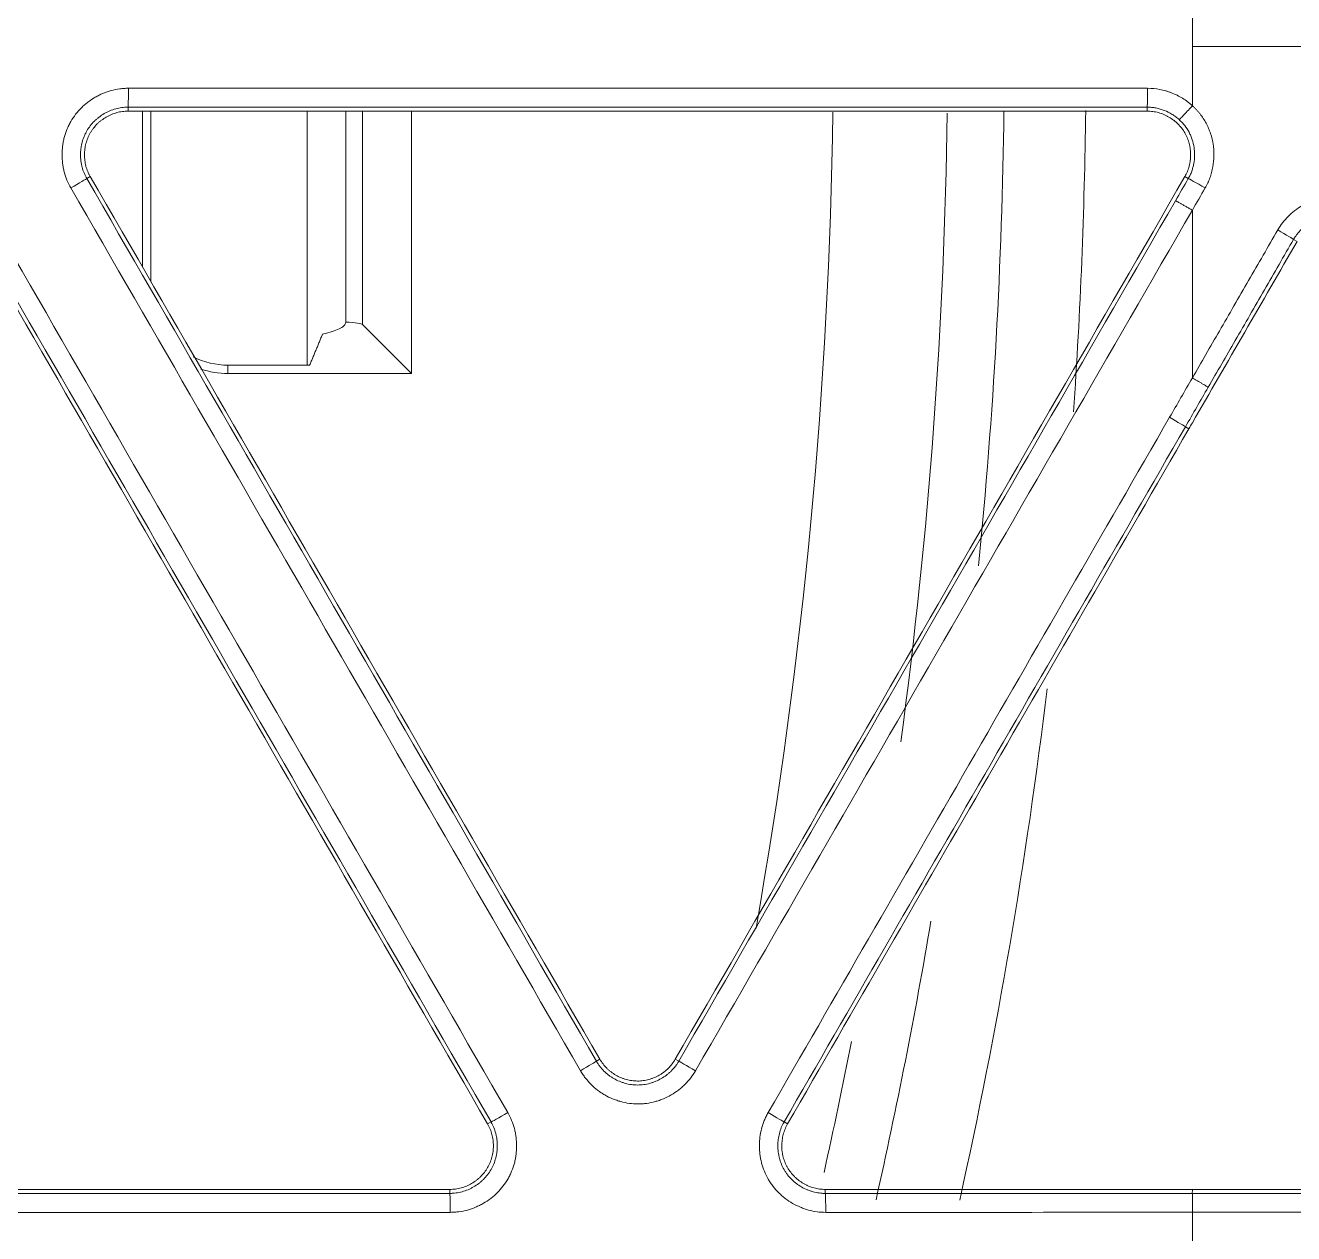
# Model space of a CAD drawing. Header units: inches. Extents: x 405346 to 489838, y -25612 to 14934.
# Drawn here: x 467351.39 to 467383.22, y 4291.63 to 4321.95 of the extents above; entities that cross this region are included whole.
import ezdxf

# ---------------------------------------------------------------- set-up
doc = ezdxf.new("R2010")
doc.units = ezdxf.units.IN
doc.header["$LTSCALE"] = 200
doc.header["$MEASUREMENT"] = 0
doc.layers.add('SS-EQ', color=2, linetype='Continuous', lineweight=20)

# ---------------------------------------------------------------- blocks, each defined once
blk = doc.blocks.new('4way무풍')
at = {"layer": 'SS-EQ'}
for p, q in [((109.701, -1.526), (109.701, -1.626)), ((135.276, -1.626), (135.276, -1.526)), ((110.066, -1.626), (110.066, -5.54)), ((110.273, -1.626), (110.273, -5.899)), ((114.198, -1.626), (114.198, -8)), ((115.164, -6.919), (115.164, -1.626)), ((115.587, -1.626), (115.587, -6.981)), ((116.813, -8.207), (116.813, -1.626)), ((108.754, -3.267), (108.667, -3.317)), ((136.31, -3.317), (136.224, -3.267)), ((139.039, -4.893), (138.952, -4.843)), ((115.158, -6.95), (115.164, -6.919)), ((116.813, -8.207), (115.587, -6.981)), ((112.207, -8), (114.259, -8)), ((112.207, -8), (112.207, -8.207)), ((112.207, -8.207), (116.813, -8.207)), ((136.238, -9.545), (136.325, -9.595)), ((121.454, -25.466), (121.541, -25.416)), ((123.436, -25.416), (123.523, -25.465)), ((118.725, -27.041), (118.812, -26.991)), ((126.165, -26.991), (126.252, -27.041)), ((117.778, -28.783), (117.778, -28.683)), ((127.2, -28.683), (127.2, -28.783)), ((136.41, -28.783), (136.411, -28.683))]:
    blk.add_line(p, q, dxfattribs=at)
for centre, radius, start, end in [((0, 0), 127.397, 349.99795, 359.25591), ((0, 0), 130.269, 352.30004, 359.26312), ((0, 0), 131.692, 354.31796, 359.29576), ((0, 0), 133.744, 356.06674, 359.3103), ((112.207, -6.066), 1.934, 243.2924, 270), ((112.207, -6.066), 2.142, 251.5374, 270), ((0, 0), 133.744, 347.49919, 353.07589), ((0, 0), 131.692, 347.30473, 350.40634), ((0, 0), 130.269, 347.47333, 348.94835)]:
    blk.add_arc(centre, radius, start, end, dxfattribs=at)
for centre, major_axis, ratio, start_param, end_param in [((109.701, -1.052), (0, -0.474), 0.020356, 0.034894, 1.57067), ((135.276, -1.052), (0, 0.474), 0.026169, 3.176511, 4.712283), ((108.257, -3.554), (-0.41, -0.237), 0.010378, 1.587947, 3.106684), ((136.72, -3.554), (-0.41, 0.237), 0.012955, 4.6893, 6.248276), ((138.542, -4.606), (0.41, -0.237), 0.012988, 0.035032, 1.547472), ((114.643, -6.988), (0.948, 0), 0.087489, 0.087266, 0.988573), ((135.827, -9.308), (0.41, -0.237), 0.012365, 0.034909, 1.547608), ((121.044, -25.702), (-0.41, -0.237), 0.013719, 1.588989, 3.106683), ((123.933, -25.702), (0.41, -0.237), 0.00928, 1.549294, 3.106685), ((119.222, -26.754), (0.41, 0.237), 0.013637, 3.176502, 4.730131), ((125.755, -26.754), (-0.41, 0.237), 0.009416, 3.176501, 4.690524), ((117.777, -29.256), (0, -0.474), 0.021805, 1.567543, 3.106722), ((127.199, -29.256), (0, -0.474), 0.023898, 1.567801, 3.106634)]:
    blk.add_ellipse(centre, major_axis=major_axis, ratio=ratio, start_param=start_param, end_param=end_param, dxfattribs=at)
for points, knots in [([(0.032, 346.294), (6.969, 346.294), (13.906, 346.294), (27.78, 346.294), (34.717, 346.294), (55.528, 346.294), (69.403, 346.294), (97.151, 346.294), (111.025, 346.294), (138.774, 346.294), (152.648, 346.294), (180.396, 346.294), (194.27, 346.294), (215.082, 346.294), (222.019, 346.294), (235.893, 346.294), (242.83, 346.293), (253.236, 346.293), (256.704, 346.293), (263.641, 346.293), (267.11, 346.293), (272.313, 346.294), (274.047, 346.294), (276.648, 346.294), (277.516, 346.294), (279.25, 346.293), (280.117, 346.293), (281.418, 346.292), (281.851, 346.292), (282.718, 346.292), (283.152, 346.292), (283.802, 346.293), (284.019, 346.293), (284.453, 346.293), (284.669, 346.294), (285.103, 346.293), (285.32, 346.293), (285.753, 346.29), (285.97, 346.288), (286.62, 346.277), (287.054, 346.265), (287.92, 346.231), (288.353, 346.21), (289.653, 346.132), (290.519, 346.062), (291.818, 345.929), (292.25, 345.88), (292.899, 345.799), (293.116, 345.771), (293.548, 345.712), (294.627, 345.561), (295.697, 345.381), (298.249, 344.897), (299.929, 344.504), (302.417, 343.81), (304.065, 343.312), (305.692, 342.745), (308.116, 341.843), (309.711, 341.171), (311.481, 340.335), (311.677, 340.241), (312.069, 340.051), (312.265, 339.955), (312.851, 339.663), (313.238, 339.464), (314.393, 338.857), (315.91, 338.017), (317.385, 337.118), (318.837, 336.19), (319.553, 335.711), (320.962, 334.724), (322.351, 333.707), (324.369, 332.094), (326.323, 330.393), (327.582, 329.199), (328.355, 328.434), (328.586, 328.204), (328.815, 327.97), (328.968, 327.815), (329.044, 327.736), (329.423, 327.345), (329.723, 327.029), (330.61, 326.072), (331.762, 324.776), (333.399, 322.77), (334.43, 321.391), (335.932, 319.291), (336.873, 317.85), (338.196, 315.627), (339.047, 314.124), (339.838, 312.579), (340.313, 311.601), (340.454, 311.306), (340.593, 311.01), (340.685, 310.812), (340.731, 310.713), (340.958, 310.218), (341.136, 309.82), (341.654, 308.624), (342.309, 307.019), (343.186, 304.582), (343.7, 302.939), (344.419, 300.459), (344.828, 298.787), (345.336, 296.251), (345.487, 295.4), (345.755, 293.69), (345.871, 292.83), (345.994, 291.749), (346.017, 291.532), (346.062, 291.099), (346.083, 290.881), (346.143, 290.23), (346.178, 289.796), (346.239, 288.927), (346.265, 288.492), (346.307, 287.624), (346.324, 287.189), (346.342, 286.538), (346.347, 286.32), (346.354, 285.886), (346.356, 285.669), (346.359, 285.234), (346.359, 285.017), (346.359, 284.582), (346.359, 284.365), (346.359, 283.714), (346.358, 283.279), (346.358, 282.41), (346.358, 281.976), (346.358, 280.672), (346.358, 279.803), (346.359, 278.065), (346.359, 277.196), (346.359, 274.59), (346.359, 272.852), (346.358, 264.162), (346.359, 257.21), (346.359, 236.355), (346.359, 222.452), (346.359, 194.646), (346.359, 180.742), (346.359, 152.936), (346.359, 139.033), (346.359, 111.226), (346.359, 69.516), (346.359, 27.806), (346.359, 0)], [0, 0, 0, 0, 0.03125, 0.03125, 0.0625, 0.0625, 0.125, 0.125, 0.1875, 0.1875, 0.25, 0.25, 0.3125, 0.3125, 0.34375, 0.34375, 0.375, 0.375, 0.390625, 0.390625, 0.40625, 0.40625, 0.414062, 0.414062, 0.417969, 0.417969, 0.421875, 0.421875, 0.423828, 0.423828, 0.425781, 0.425781, 0.426758, 0.426758, 0.427734, 0.427734, 0.428711, 0.428711, 0.429687, 0.429687, 0.431641, 0.431641, 0.433594, 0.433594, 0.4375, 0.4375, 0.439453, 0.439453, 0.44043, 0.44043, 0.441406, 0.445312, 0.445312, 0.453125, 0.453125, 0.457031, 0.460937, 0.460937, 0.46875, 0.46875, 0.469727, 0.469727, 0.470703, 0.470703, 0.472656, 0.472656, 0.476562, 0.480469, 0.480469, 0.484375, 0.484375, 0.488281, 0.492187, 0.496094, 0.5, 0.5, 0.500977, 0.501465, 0.501465, 0.501953, 0.501953, 0.503906, 0.503906, 0.507812, 0.511719, 0.515625, 0.515625, 0.523437, 0.523437, 0.527344, 0.53125, 0.53125, 0.532227, 0.532715, 0.532715, 0.533203, 0.533203, 0.535156, 0.535156, 0.539062, 0.542969, 0.546875, 0.546875, 0.554687, 0.554687, 0.558594, 0.558594, 0.5625, 0.5625, 0.563477, 0.563477, 0.564453, 0.564453, 0.566406, 0.566406, 0.568359, 0.568359, 0.570312, 0.570312, 0.571289, 0.571289, 0.572266, 0.572266, 0.573242, 0.573242, 0.574219, 0.574219, 0.576172, 0.576172, 0.578125, 0.578125, 0.582031, 0.582031, 0.585937, 0.585937, 0.59375, 0.59375, 0.625, 0.625, 0.6875, 0.6875, 0.75, 0.75, 0.8125, 0.8125, 0.875, 1, 1, 1, 1]), ([(345.164, 0), (345.164, 27.72), (345.163, 69.299), (345.162, 110.879), (345.161, 138.598), (345.16, 152.458), (345.159, 180.178), (345.157, 194.038), (345.154, 221.758), (345.152, 235.618), (345.147, 256.407), (345.146, 263.337), (345.145, 272), (345.145, 273.732), (345.144, 276.331), (345.144, 277.197), (345.143, 278.93), (345.142, 279.796), (345.142, 281.095), (345.141, 281.528), (345.141, 282.395), (345.142, 282.828), (345.141, 283.694), (345.141, 284.127), (345.14, 284.777), (345.139, 284.993), (345.136, 285.426), (345.134, 285.643), (345.124, 286.293), (345.113, 286.726), (345.081, 287.592), (345.06, 288.025), (345.009, 288.891), (344.979, 289.324), (344.926, 289.973), (344.898, 290.298), (344.868, 290.622), (344.847, 290.839), (344.836, 290.947), (344.736, 291.92), (344.629, 292.78), (344.379, 294.49), (344.236, 295.34), (343.754, 297.876), (343.361, 299.547), (342.666, 302.024), (342.167, 303.666), (341.312, 306.1), (340.67, 307.703), (340.162, 308.898), (339.901, 309.494), (339.629, 310.086), (339.446, 310.481), (339.353, 310.677), (338.885, 311.657), (338.495, 312.43), (337.684, 313.954), (337.263, 314.706), (336.391, 316.188), (335.94, 316.919), (335.007, 318.359), (334.525, 319.069), (333.532, 320.468), (332.508, 321.846), (330.881, 323.85), (329.736, 325.143), (328.853, 326.097), (328.555, 326.413), (328.177, 326.804), (328.101, 326.882), (327.949, 327.037), (327.721, 327.27), (327.491, 327.5), (326.721, 328.264), (325.466, 329.454), (323.518, 331.149), (321.504, 332.755), (320.119, 333.766), (318.711, 334.748), (317.997, 335.224), (316.546, 336.146), (315.81, 336.592), (314.315, 337.454), (313.557, 337.87), (312.595, 338.371), (312.305, 338.52), (312.014, 338.666), (311.82, 338.764), (311.722, 338.812), (311.235, 339.053), (310.844, 339.24), (309.666, 339.79), (308.875, 340.138), (307.283, 340.799), (305.68, 341.425), (303.244, 342.257), (301.598, 342.742), (299.114, 343.417), (297.436, 343.796), (294.888, 344.258), (294.033, 344.394), (292.957, 344.542), (292.742, 344.57), (292.31, 344.625), (291.663, 344.703), (291.015, 344.771), (289.72, 344.892), (288.856, 344.953), (287.56, 345.018), (287.128, 345.036), (286.48, 345.054), (286.264, 345.059), (285.832, 345.066), (285.615, 345.069), (285.183, 345.072), (284.967, 345.073), (284.535, 345.074), (284.318, 345.075), (283.67, 345.075), (283.237, 345.076), (282.589, 345.076), (282.373, 345.076), (281.94, 345.076), (281.724, 345.076), (281.076, 345.076), (280.643, 345.076), (279.346, 345.077), (278.481, 345.077), (276.752, 345.078), (275.887, 345.078), (273.293, 345.079), (271.563, 345.079), (262.916, 345.08), (255.998, 345.082), (242.162, 345.085), (235.244, 345.086), (221.408, 345.088), (214.49, 345.089), (193.736, 345.092), (179.9, 345.093), (152.228, 345.095), (138.392, 345.096), (110.72, 345.097), (96.884, 345.097), (69.212, 345.098), (55.376, 345.098), (34.622, 345.098), (27.704, 345.099), (13.868, 345.099), (6.95, 345.099), (0.032, 345.099)], [0, 0, 0, 0, 0.125, 0.1875, 0.1875, 0.25, 0.25, 0.3125, 0.3125, 0.375, 0.375, 0.40625, 0.40625, 0.414063, 0.414063, 0.417969, 0.417969, 0.421875, 0.421875, 0.423828, 0.423828, 0.425781, 0.425781, 0.427734, 0.427734, 0.428711, 0.428711, 0.429688, 0.429688, 0.431641, 0.431641, 0.433594, 0.433594, 0.435547, 0.435547, 0.436523, 0.437012, 0.437012, 0.4375, 0.4375, 0.441406, 0.441406, 0.445313, 0.445313, 0.453125, 0.453125, 0.457031, 0.460938, 0.464844, 0.464844, 0.466797, 0.467773, 0.467773, 0.46875, 0.46875, 0.472656, 0.472656, 0.476563, 0.476563, 0.480469, 0.480469, 0.484375, 0.484375, 0.488281, 0.492188, 0.496094, 0.496094, 0.498047, 0.498047, 0.498535, 0.498535, 0.499023, 0.5, 0.5, 0.503906, 0.507813, 0.511719, 0.515625, 0.515625, 0.519531, 0.519531, 0.523438, 0.523438, 0.527344, 0.527344, 0.52832, 0.528809, 0.528809, 0.529297, 0.529297, 0.53125, 0.53125, 0.535156, 0.535156, 0.539063, 0.542969, 0.546875, 0.546875, 0.554688, 0.554688, 0.558594, 0.558594, 0.55957, 0.55957, 0.560547, 0.5625, 0.5625, 0.566406, 0.566406, 0.568359, 0.568359, 0.569336, 0.569336, 0.570313, 0.570313, 0.571289, 0.571289, 0.572266, 0.572266, 0.574219, 0.574219, 0.575195, 0.575195, 0.576172, 0.576172, 0.578125, 0.578125, 0.582031, 0.582031, 0.585938, 0.585938, 0.59375, 0.59375, 0.625, 0.625, 0.65625, 0.65625, 0.6875, 0.6875, 0.75, 0.75, 0.8125, 0.8125, 0.875, 0.875, 0.9375, 0.9375, 0.96875, 0.96875, 1, 1, 1, 1]), ([(346.359, 0), (346.359, -27.812), (346.359, -55.624), (346.359, -97.341), (346.359, -111.247), (346.359, -139.059), (346.359, -152.965), (346.359, -180.777), (346.359, -194.683), (346.359, -222.494), (346.359, -236.4), (346.359, -257.259), (346.358, -264.212), (346.359, -272.903), (346.359, -274.641), (346.359, -277.249), (346.359, -278.118), (346.358, -279.856), (346.358, -280.725), (346.358, -282.029), (346.358, -282.463), (346.358, -283.333), (346.359, -283.767), (346.359, -284.419), (346.359, -284.636), (346.359, -285.071), (346.358, -285.288), (346.355, -285.723), (346.353, -285.94), (346.346, -286.374), (346.341, -286.592), (346.322, -287.243), (346.305, -287.678), (346.262, -288.546), (346.236, -288.98), (346.174, -289.849), (346.138, -290.283), (346.078, -290.934), (346.057, -291.151), (346.012, -291.585), (345.894, -292.666), (345.748, -293.741), (345.479, -295.45), (345.327, -296.299), (344.817, -298.834), (344.407, -300.505), (343.687, -302.982), (343.172, -304.624), (342.294, -307.059), (341.638, -308.663), (341.119, -309.858), (340.941, -310.256), (340.714, -310.751), (340.668, -310.85), (340.576, -311.047), (340.437, -311.343), (339.919, -312.422), (339.029, -314.158), (338.177, -315.66), (336.854, -317.881), (335.912, -319.32), (334.41, -321.418), (333.379, -322.796), (331.741, -324.801), (330.589, -326.095), (329.702, -327.051), (329.403, -327.366), (329.024, -327.758), (328.947, -327.836), (328.795, -327.992), (328.566, -328.224), (327.719, -329.07), (326.303, -330.412), (324.35, -332.111), (322.332, -333.722), (320.944, -334.738), (319.535, -335.724), (318.819, -336.202), (317.367, -337.13), (315.893, -338.028), (314.376, -338.866), (313.222, -339.473), (312.835, -339.671), (312.249, -339.963), (312.054, -340.059), (311.662, -340.249), (309.896, -341.094), (308.103, -341.848), (305.68, -342.75), (304.055, -343.316), (302.408, -343.813), (299.923, -344.506), (298.245, -344.898), (295.697, -345.382), (294.842, -345.525), (293.766, -345.682), (293.551, -345.712), (293.12, -345.771), (292.903, -345.799), (292.254, -345.88), (291.821, -345.929), (290.523, -346.062), (289.657, -346.132), (288.357, -346.21), (287.924, -346.232), (287.057, -346.265), (286.624, -346.277), (285.974, -346.288), (285.757, -346.291), (285.323, -346.293), (285.107, -346.294), (284.673, -346.294), (284.456, -346.294), (284.023, -346.294), (283.806, -346.293), (283.156, -346.293), (282.722, -346.293), (281.855, -346.293), (281.421, -346.293), (280.121, -346.293), (279.253, -346.294), (277.519, -346.294), (276.652, -346.294), (274.051, -346.294), (272.316, -346.294), (267.113, -346.294), (263.645, -346.293), (256.708, -346.293), (253.239, -346.294), (242.833, -346.294), (235.896, -346.294), (222.022, -346.294), (215.084, -346.294), (194.273, -346.294), (180.399, -346.294), (152.65, -346.294), (138.775, -346.294), (111.027, -346.294), (97.152, -346.294), (69.404, -346.294), (55.529, -346.294), (34.718, -346.294), (27.78, -346.294), (13.906, -346.294), (6.969, -346.294), (0.032, -346.294)], [0, 0, 0, 0, 0.125, 0.125, 0.1875, 0.1875, 0.25, 0.25, 0.3125, 0.3125, 0.375, 0.375, 0.40625, 0.40625, 0.414063, 0.414063, 0.417969, 0.417969, 0.421875, 0.421875, 0.423828, 0.423828, 0.425781, 0.425781, 0.426758, 0.426758, 0.427734, 0.427734, 0.428711, 0.428711, 0.429688, 0.429688, 0.431641, 0.431641, 0.433594, 0.433594, 0.435547, 0.435547, 0.436523, 0.436523, 0.4375, 0.441406, 0.441406, 0.445313, 0.445313, 0.453125, 0.453125, 0.457031, 0.460938, 0.464844, 0.464844, 0.466797, 0.466797, 0.467285, 0.467285, 0.467773, 0.46875, 0.472656, 0.476563, 0.476563, 0.484375, 0.484375, 0.488281, 0.492188, 0.496094, 0.496094, 0.498047, 0.498047, 0.498535, 0.498535, 0.499023, 0.5, 0.503906, 0.507813, 0.511719, 0.515625, 0.515625, 0.519531, 0.519531, 0.523438, 0.527344, 0.527344, 0.529297, 0.529297, 0.530273, 0.530273, 0.53125, 0.539063, 0.539063, 0.542969, 0.546875, 0.546875, 0.554688, 0.554688, 0.558594, 0.558594, 0.55957, 0.55957, 0.560547, 0.560547, 0.5625, 0.5625, 0.566406, 0.566406, 0.568359, 0.568359, 0.570313, 0.570313, 0.571289, 0.571289, 0.572266, 0.572266, 0.573242, 0.573242, 0.574219, 0.574219, 0.576172, 0.576172, 0.578125, 0.578125, 0.582031, 0.582031, 0.585938, 0.585938, 0.59375, 0.59375, 0.609375, 0.609375, 0.625, 0.625, 0.65625, 0.65625, 0.6875, 0.6875, 0.75, 0.75, 0.8125, 0.8125, 0.875, 0.875, 0.9375, 0.9375, 0.96875, 0.96875, 1, 1, 1, 1]), ([(0.032, -345.099), (6.961, -345.099), (13.891, -345.099), (27.75, -345.099), (34.679, -345.099), (55.467, -345.099), (69.326, -345.098), (97.044, -345.098), (110.903, -345.097), (138.621, -345.096), (152.48, -345.096), (180.197, -345.094), (194.056, -345.092), (214.845, -345.09), (221.774, -345.089), (235.633, -345.086), (242.562, -345.085), (256.421, -345.082), (263.351, -345.081), (272.013, -345.079), (273.745, -345.079), (276.343, -345.079), (277.21, -345.078), (278.942, -345.078), (279.808, -345.077), (281.107, -345.076), (281.541, -345.076), (282.407, -345.076), (282.84, -345.076), (283.706, -345.076), (284.139, -345.076), (284.789, -345.074), (285.005, -345.074), (285.438, -345.071), (285.655, -345.069), (286.304, -345.06), (286.737, -345.049), (287.602, -345.017), (288.034, -344.997), (289.33, -344.922), (290.194, -344.853), (291.488, -344.722), (291.92, -344.673), (292.566, -344.593), (292.782, -344.566), (293.212, -344.508), (294.286, -344.358), (295.351, -344.18), (297.891, -343.699), (299.563, -343.307), (302.039, -342.615), (303.679, -342.118), (305.297, -341.551), (307.709, -340.648), (309.296, -339.976), (311.056, -339.138), (311.349, -338.996), (311.641, -338.853), (311.836, -338.756), (311.933, -338.707), (312.418, -338.464), (312.803, -338.265), (313.951, -337.656), (314.704, -337.236), (316.19, -336.364), (316.921, -335.913), (318.363, -334.982), (319.073, -334.502), (320.472, -333.511), (321.849, -332.491), (323.849, -330.872), (325.784, -329.163), (327.03, -327.964), (327.795, -327.195), (327.947, -327.041), (328.25, -326.729), (328.401, -326.573), (328.849, -326.102), (329.145, -325.785), (330.019, -324.826), (331.153, -323.527), (332.763, -321.515), (333.776, -320.132), (334.759, -318.728), (335.235, -318.016), (336.157, -316.57), (336.603, -315.837), (337.465, -314.35), (338.296, -312.842), (339.065, -311.291), (339.481, -310.406), (339.527, -310.308), (339.618, -310.111), (339.754, -309.815), (340.065, -309.123), (340.322, -308.527), (340.821, -307.331), (341.451, -305.727), (342.288, -303.291), (342.776, -301.648), (343.454, -299.169), (343.836, -297.496), (344.302, -294.959), (344.439, -294.108), (344.619, -292.825), (344.702, -292.181), (344.786, -291.427), (344.82, -291.104), (344.842, -290.888), (344.853, -290.779), (344.946, -289.807), (345.01, -288.942), (345.078, -287.644), (345.096, -287.212), (345.116, -286.563), (345.122, -286.347), (345.13, -285.914), (345.133, -285.698), (345.138, -285.266), (345.139, -285.049), (345.14, -284.617), (345.14, -284.4), (345.141, -283.752), (345.141, -283.319), (345.141, -282.67), (345.141, -282.454), (345.141, -282.021), (345.141, -281.805), (345.142, -281.156), (345.142, -280.724), (345.143, -279.426), (345.143, -278.561), (345.144, -276.831), (345.144, -275.966), (345.145, -273.37), (345.145, -271.64), (345.146, -262.989), (345.148, -256.069), (345.152, -235.306), (345.154, -221.465), (345.157, -193.782), (345.159, -179.94), (345.161, -152.257), (345.161, -138.416), (345.162, -110.732), (345.163, -69.208), (345.164, -27.683), (345.164, 0)], [0, 0, 0, 0, 0.03125, 0.03125, 0.0625, 0.0625, 0.125, 0.125, 0.1875, 0.1875, 0.25, 0.25, 0.3125, 0.3125, 0.34375, 0.34375, 0.375, 0.375, 0.40625, 0.40625, 0.414063, 0.414063, 0.417969, 0.417969, 0.421875, 0.421875, 0.423828, 0.423828, 0.425781, 0.425781, 0.427734, 0.427734, 0.428711, 0.428711, 0.429688, 0.429688, 0.431641, 0.431641, 0.433594, 0.433594, 0.4375, 0.4375, 0.439453, 0.439453, 0.44043, 0.44043, 0.441406, 0.445313, 0.445313, 0.453125, 0.453125, 0.457031, 0.460938, 0.460938, 0.46875, 0.46875, 0.469727, 0.470215, 0.470215, 0.470703, 0.470703, 0.472656, 0.472656, 0.476563, 0.476563, 0.480469, 0.480469, 0.484375, 0.484375, 0.488281, 0.492188, 0.496094, 0.5, 0.5, 0.500977, 0.500977, 0.501953, 0.501953, 0.503906, 0.503906, 0.507813, 0.511719, 0.515625, 0.515625, 0.519531, 0.519531, 0.523438, 0.523438, 0.527344, 0.53125, 0.53125, 0.531738, 0.531738, 0.532227, 0.533203, 0.535156, 0.535156, 0.539063, 0.542969, 0.546875, 0.546875, 0.554688, 0.554688, 0.558594, 0.558594, 0.560547, 0.561523, 0.562012, 0.562012, 0.5625, 0.5625, 0.566406, 0.566406, 0.568359, 0.568359, 0.569336, 0.569336, 0.570313, 0.570313, 0.571289, 0.571289, 0.572266, 0.572266, 0.574219, 0.574219, 0.575195, 0.575195, 0.576172, 0.576172, 0.578125, 0.578125, 0.582031, 0.582031, 0.585938, 0.585938, 0.59375, 0.59375, 0.625, 0.625, 0.6875, 0.6875, 0.75, 0.75, 0.8125, 0.8125, 0.875, 1, 1, 1, 1]), ([(247.586, 0), (245.632, 0), (234.907, 0), (215.405, 0), (189.077, 0), (162.746, 0), (145.189, 0), (136.411, 0)], [0, 0, 0, 0, 0.052747, 0.289561, 0.526374, 0.763187, 1, 1, 1, 1]), ([(108.266, -3.554), (108.229, -3.491), (108.197, -3.425), (108.142, -3.291), (108.119, -3.223), (108.092, -3.117), (108.083, -3.082), (108.073, -3.028), (108.07, -3.01), (108.064, -2.974), (108.061, -2.956), (108.05, -2.865), (108.04, -2.721), (108.05, -2.576), (108.061, -2.485), (108.064, -2.467), (108.07, -2.431), (108.073, -2.413), (108.083, -2.359), (108.092, -2.324), (108.119, -2.219), (108.142, -2.15), (108.183, -2.049), (108.198, -2.016), (108.23, -1.951), (108.248, -1.918), (108.303, -1.823), (108.383, -1.703), (108.479, -1.594), (108.544, -1.53), (108.557, -1.517), (108.584, -1.493), (108.598, -1.48), (108.639, -1.444), (108.667, -1.421), (108.754, -1.355), (108.814, -1.315), (108.908, -1.261), (108.956, -1.235), (109.006, -1.211), (109.039, -1.196), (109.056, -1.189), (109.14, -1.153), (109.278, -1.106), (109.42, -1.077), (109.528, -1.062), (109.564, -1.059), (109.637, -1.054), (109.674, -1.052), (109.71, -1.052)], [0, 0, 0, 0, 0.0625, 0.0625, 0.125, 0.125, 0.15625, 0.15625, 0.171875, 0.171875, 0.1875, 0.1875, 0.25, 0.3125, 0.3125, 0.328125, 0.328125, 0.34375, 0.34375, 0.375, 0.375, 0.4375, 0.4375, 0.46875, 0.46875, 0.5, 0.5, 0.5625, 0.625, 0.625, 0.640625, 0.640625, 0.65625, 0.65625, 0.6875, 0.6875, 0.75, 0.75, 0.78125, 0.796875, 0.796875, 0.8125, 0.8125, 0.875, 0.9375, 0.9375, 0.96875, 0.96875, 1, 1, 1, 1]), ([(109.71, -1.052), (110.243, -1.053), (110.776, -1.052), (111.842, -1.052), (113.441, -1.052), (117.171, -1.052), (120.368, -1.052), (126.763, -1.052), (131.025, -1.052), (135.288, -1.052)], [0, 0, 0, 0, 0.0625, 0.0625, 0.125, 0.25, 0.5, 0.5, 1, 1, 1, 1]), ([(135.288, -1.052), (135.392, -1.052), (135.493, -1.062), (135.644, -1.091), (135.694, -1.103), (135.768, -1.124), (135.792, -1.132), (135.841, -1.148), (135.865, -1.157), (135.985, -1.204), (136.077, -1.25), (136.207, -1.33), (136.25, -1.359), (136.312, -1.406), (136.332, -1.422), (136.372, -1.455), (136.391, -1.472), (136.411, -1.489)], [0, 0, 0, 0, 0.25, 0.25, 0.375, 0.375, 0.4375, 0.4375, 0.5, 0.5, 0.75, 0.75, 0.875, 0.875, 0.9375, 0.9375, 1, 1, 1, 1]), ([(109.701, -1.526), (109.698, -1.526), (109.695, -1.526), (109.688, -1.526), (109.678, -1.526), (109.669, -1.526), (109.649, -1.527), (109.636, -1.528), (109.596, -1.53), (109.57, -1.533), (109.493, -1.544), (109.392, -1.565), (109.293, -1.599), (109.233, -1.624), (109.221, -1.629), (109.197, -1.64), (109.162, -1.657), (109.127, -1.675), (109.06, -1.714), (109.017, -1.743), (108.955, -1.79), (108.934, -1.807), (108.895, -1.841), (108.876, -1.859), (108.82, -1.914), (108.785, -1.953), (108.722, -2.035), (108.693, -2.078), (108.654, -2.146), (108.641, -2.169), (108.618, -2.216), (108.608, -2.24), (108.578, -2.312), (108.562, -2.361), (108.542, -2.436), (108.533, -2.474), (108.527, -2.513), (108.522, -2.539), (108.521, -2.552), (108.512, -2.617), (108.506, -2.72), (108.512, -2.824), (108.522, -2.902), (108.526, -2.927), (108.536, -2.979), (108.542, -3.004), (108.562, -3.08), (108.578, -3.129), (108.608, -3.201), (108.624, -3.237), (108.645, -3.277), (108.655, -3.297), (108.66, -3.306), (108.664, -3.312), (108.665, -3.315), (108.667, -3.317)], [0, 0, 0, 0, 0.003906, 0.003906, 0.007812, 0.015625, 0.015625, 0.03125, 0.03125, 0.0625, 0.0625, 0.125, 0.1875, 0.1875, 0.203125, 0.203125, 0.21875, 0.25, 0.25, 0.3125, 0.3125, 0.34375, 0.34375, 0.375, 0.375, 0.4375, 0.4375, 0.5, 0.5, 0.53125, 0.53125, 0.5625, 0.5625, 0.625, 0.625, 0.65625, 0.671875, 0.671875, 0.6875, 0.6875, 0.75, 0.8125, 0.8125, 0.84375, 0.84375, 0.875, 0.875, 0.9375, 0.9375, 0.96875, 0.984375, 0.992187, 0.996094, 0.996094, 1, 1, 1, 1]), ([(135.276, -1.526), (131.014, -1.526), (126.752, -1.526), (120.358, -1.526), (117.161, -1.526), (113.431, -1.526), (111.833, -1.526), (110.767, -1.526), (110.234, -1.526), (109.701, -1.526)], [0, 0, 0, 0, 0.5, 0.5, 0.75, 0.875, 0.9375, 0.9375, 1, 1, 1, 1]), ([(136.081, -1.84), (136.067, -1.828), (136.053, -1.816), (136.024, -1.792), (136.01, -1.78), (135.965, -1.747), (135.935, -1.726), (135.841, -1.669), (135.776, -1.636), (135.69, -1.602), (135.673, -1.595), (135.637, -1.584), (135.62, -1.578), (135.567, -1.563), (135.496, -1.545), (135.405, -1.532), (135.341, -1.528), (135.308, -1.526), (135.292, -1.526), (135.285, -1.526), (135.281, -1.526), (135.278, -1.526), (135.276, -1.526)], [0, 0, 0, 0, 0.0625, 0.0625, 0.125, 0.125, 0.25, 0.25, 0.5, 0.5, 0.5625, 0.5625, 0.625, 0.625, 0.75, 0.875, 0.9375, 0.96875, 0.984375, 0.992188, 0.992188, 1, 1, 1, 1]), ([(136.081, -1.84), (136.082, -1.84), (136.085, -1.837), (136.095, -1.828), (136.102, -1.821), (136.12, -1.803), (136.131, -1.792), (136.155, -1.766), (136.169, -1.751), (136.2, -1.719), (136.216, -1.701), (136.251, -1.663), (136.27, -1.643), (136.309, -1.601), (136.329, -1.579), (136.369, -1.534), (136.39, -1.512), (136.411, -1.489)], [0, 0, 0, 0, 0.125, 0.125, 0.25, 0.25, 0.375, 0.375, 0.5, 0.5, 0.625, 0.625, 0.75, 0.75, 0.875, 0.875, 1, 1, 1, 1]), ([(136.411, -1.489), (136.415, -1.493), (136.419, -1.497), (136.428, -1.505), (136.441, -1.517), (136.471, -1.546), (136.496, -1.571), (136.528, -1.606), (136.544, -1.624), (136.575, -1.66), (136.59, -1.678), (136.662, -1.77), (136.713, -1.849), (136.78, -1.972), (136.8, -2.015), (136.828, -2.08), (136.837, -2.102), (136.853, -2.146), (136.861, -2.168), (136.898, -2.28), (136.92, -2.371), (136.941, -2.51), (136.946, -2.557), (136.951, -2.627), (136.952, -2.651), (136.953, -2.698), (136.953, -2.722), (136.952, -2.84), (136.943, -2.933), (136.917, -3.071), (136.907, -3.117), (136.889, -3.185), (136.882, -3.208), (136.868, -3.253), (136.86, -3.275), (136.82, -3.386), (136.78, -3.472), (136.732, -3.554)], [0, 0, 0, 0, 0.007812, 0.007812, 0.015625, 0.03125, 0.0625, 0.0625, 0.09375, 0.09375, 0.125, 0.125, 0.25, 0.25, 0.3125, 0.3125, 0.34375, 0.34375, 0.375, 0.375, 0.5, 0.5, 0.5625, 0.5625, 0.59375, 0.59375, 0.625, 0.625, 0.75, 0.75, 0.8125, 0.8125, 0.84375, 0.84375, 0.875, 0.875, 1, 1, 1, 1]), ([(108.754, -3.267), (108.742, -3.246), (108.73, -3.225), (108.709, -3.182), (108.699, -3.16), (108.672, -3.094), (108.642, -3.004), (108.624, -2.91), (108.615, -2.839), (108.613, -2.815), (108.61, -2.767), (108.609, -2.743), (108.609, -2.672), (108.612, -2.624), (108.621, -2.553), (108.625, -2.53), (108.634, -2.483), (108.64, -2.459), (108.658, -2.39), (108.673, -2.345), (108.709, -2.257), (108.73, -2.214), (108.76, -2.162), (108.766, -2.152), (108.779, -2.131), (108.798, -2.101), (108.819, -2.072), (108.863, -2.016), (108.895, -1.981), (108.945, -1.931), (108.963, -1.914), (108.999, -1.883), (109.018, -1.868), (109.075, -1.824), (109.154, -1.772), (109.239, -1.729), (109.306, -1.702), (109.328, -1.693), (109.373, -1.678), (109.396, -1.67), (109.465, -1.652), (109.558, -1.632), (109.653, -1.626), (109.701, -1.626)], [0, 0, 0, 0, 0.03125, 0.03125, 0.0625, 0.0625, 0.125, 0.1875, 0.1875, 0.21875, 0.21875, 0.25, 0.25, 0.3125, 0.3125, 0.34375, 0.34375, 0.375, 0.375, 0.4375, 0.4375, 0.5, 0.5, 0.515625, 0.515625, 0.53125, 0.5625, 0.5625, 0.625, 0.625, 0.65625, 0.65625, 0.6875, 0.6875, 0.75, 0.8125, 0.8125, 0.84375, 0.84375, 0.875, 0.875, 0.9375, 1, 1, 1, 1]), ([(135.276, -1.626), (131.014, -1.626), (126.752, -1.626), (120.358, -1.626), (117.161, -1.626), (113.431, -1.626), (111.833, -1.626), (110.767, -1.626), (110.234, -1.626), (109.701, -1.626)], [0, 0, 0, 0, 0.5, 0.5, 0.75, 0.875, 0.9375, 0.9375, 1, 1, 1, 1]), ([(135.276, -1.626), (135.324, -1.626), (135.372, -1.629), (135.467, -1.642), (135.56, -1.661), (135.65, -1.692), (135.716, -1.72), (135.738, -1.73), (135.781, -1.751), (135.802, -1.763), (135.864, -1.798), (135.903, -1.825), (135.96, -1.868), (135.979, -1.883), (136.015, -1.914), (136.033, -1.931), (136.084, -1.981), (136.147, -2.052), (136.2, -2.131), (136.236, -2.194), (136.247, -2.215), (136.268, -2.258), (136.278, -2.28), (136.305, -2.346), (136.32, -2.391), (136.338, -2.46), (136.346, -2.495), (136.352, -2.53), (136.356, -2.554), (136.357, -2.566), (136.365, -2.625), (136.371, -2.72), (136.365, -2.815), (136.356, -2.886), (136.352, -2.91), (136.343, -2.957), (136.338, -2.981), (136.32, -3.05), (136.305, -3.095), (136.269, -3.183), (136.248, -3.226), (136.224, -3.267)], [0, 0, 0, 0, 0.0625, 0.0625, 0.125, 0.1875, 0.1875, 0.21875, 0.21875, 0.25, 0.25, 0.3125, 0.3125, 0.34375, 0.34375, 0.375, 0.375, 0.4375, 0.5, 0.5, 0.53125, 0.53125, 0.5625, 0.5625, 0.625, 0.625, 0.65625, 0.671875, 0.671875, 0.6875, 0.6875, 0.75, 0.8125, 0.8125, 0.84375, 0.84375, 0.875, 0.875, 0.9375, 0.9375, 1, 1, 1, 1]), ([(136.31, -3.317), (136.318, -3.302), (136.327, -3.288), (136.342, -3.258), (136.35, -3.242), (136.371, -3.197), (136.384, -3.165), (136.407, -3.102), (136.417, -3.069), (136.434, -3.004), (136.442, -2.972), (136.46, -2.873), (136.466, -2.806), (136.467, -2.722), (136.467, -2.705), (136.466, -2.671), (136.466, -2.654), (136.462, -2.604), (136.458, -2.57), (136.444, -2.471), (136.428, -2.406), (136.402, -2.326), (136.397, -2.31), (136.385, -2.279), (136.378, -2.263), (136.359, -2.216), (136.344, -2.186), (136.297, -2.097), (136.26, -2.041), (136.208, -1.975), (136.198, -1.962), (136.176, -1.937), (136.165, -1.924), (136.13, -1.887), (136.106, -1.863), (136.081, -1.84)], [0, 0, 0, 0, 0.03125, 0.03125, 0.0625, 0.0625, 0.125, 0.125, 0.1875, 0.1875, 0.25, 0.25, 0.375, 0.375, 0.40625, 0.40625, 0.4375, 0.4375, 0.5, 0.5, 0.625, 0.625, 0.65625, 0.65625, 0.6875, 0.6875, 0.75, 0.75, 0.875, 0.875, 0.90625, 0.90625, 0.9375, 0.9375, 1, 1, 1, 1]), ([(136.732, -3.554), (136.625, -3.74), (136.518, -3.926), (136.411, -4.111), (136.411, -4.111), (136.411, -4.112)], [0, 0, 0, 0, 0.999938, 0.999938, 1, 1, 1, 1]), ([(138.555, -4.606), (138.592, -4.543), (138.632, -4.482), (138.721, -4.368), (138.769, -4.314), (138.846, -4.237), (138.873, -4.212), (138.914, -4.176), (138.928, -4.164), (138.957, -4.141), (138.971, -4.13), (139.043, -4.074), (139.164, -3.994), (139.294, -3.929), (139.378, -3.894), (139.396, -3.887), (139.43, -3.874), (139.447, -3.868), (139.499, -3.851), (139.533, -3.84), (139.638, -3.811), (139.709, -3.797), (139.817, -3.782), (139.853, -3.779), (139.926, -3.774), (139.963, -3.772), (140.072, -3.772), (140.144, -3.777), (140.288, -3.797), (140.359, -3.811), (140.447, -3.835), (140.464, -3.84), (140.499, -3.851), (140.517, -3.857), (140.569, -3.874), (140.603, -3.887), (140.703, -3.929), (140.768, -3.961), (140.862, -4.016), (140.909, -4.044), (140.954, -4.075), (140.984, -4.097), (140.998, -4.108), (141.071, -4.163), (141.181, -4.258), (141.277, -4.367), (141.344, -4.453), (141.365, -4.482), (141.406, -4.543), (141.425, -4.575), (141.444, -4.606)], [0, 0, 0, 0, 0.0625, 0.0625, 0.125, 0.125, 0.15625, 0.15625, 0.171875, 0.171875, 0.1875, 0.1875, 0.25, 0.3125, 0.3125, 0.328125, 0.328125, 0.34375, 0.34375, 0.375, 0.375, 0.4375, 0.4375, 0.46875, 0.46875, 0.5, 0.5, 0.5625, 0.5625, 0.625, 0.625, 0.640625, 0.640625, 0.65625, 0.65625, 0.6875, 0.6875, 0.75, 0.75, 0.78125, 0.796875, 0.796875, 0.8125, 0.8125, 0.875, 0.9375, 0.9375, 0.96875, 0.96875, 1, 1, 1, 1]), ([(135.988, -3.874), (135.989, -3.875), (135.993, -3.876), (136.006, -3.883), (136.014, -3.887), (136.037, -3.899), (136.05, -3.907), (136.081, -3.924), (136.099, -3.934), (136.138, -3.956), (136.16, -3.968), (136.205, -3.994), (136.229, -4.007), (136.279, -4.036), (136.305, -4.051), (136.357, -4.081), (136.384, -4.096), (136.411, -4.112)], [0, 0, 0, 0, 0.125, 0.125, 0.25, 0.25, 0.375, 0.375, 0.5, 0.5, 0.625, 0.625, 0.75, 0.75, 0.875, 0.875, 1, 1, 1, 1]), ([(141.021, -4.843), (141.019, -4.84), (141.018, -4.837), (141.014, -4.832), (141.009, -4.823), (141.004, -4.815), (140.994, -4.798), (140.987, -4.787), (140.964, -4.754), (140.949, -4.733), (140.901, -4.672), (140.832, -4.594), (140.754, -4.526), (140.702, -4.486), (140.691, -4.479), (140.67, -4.463), (140.638, -4.441), (140.604, -4.421), (140.537, -4.382), (140.49, -4.359), (140.419, -4.329), (140.394, -4.319), (140.345, -4.302), (140.32, -4.295), (140.244, -4.274), (140.193, -4.263), (140.091, -4.249), (140.039, -4.246), (139.96, -4.246), (139.934, -4.247), (139.882, -4.25), (139.856, -4.253), (139.779, -4.263), (139.728, -4.274), (139.653, -4.294), (139.616, -4.306), (139.579, -4.319), (139.555, -4.329), (139.542, -4.333), (139.482, -4.359), (139.389, -4.405), (139.303, -4.462), (139.24, -4.51), (139.22, -4.526), (139.18, -4.561), (139.161, -4.578), (139.106, -4.633), (139.071, -4.672), (139.024, -4.734), (139.001, -4.765), (138.976, -4.803), (138.964, -4.823), (138.959, -4.831), (138.956, -4.837), (138.954, -4.84), (138.952, -4.843)], [0, 0, 0, 0, 0.003906, 0.003906, 0.007813, 0.015625, 0.015625, 0.03125, 0.03125, 0.0625, 0.0625, 0.125, 0.1875, 0.1875, 0.203125, 0.203125, 0.21875, 0.25, 0.25, 0.3125, 0.3125, 0.34375, 0.34375, 0.375, 0.375, 0.4375, 0.4375, 0.5, 0.5, 0.53125, 0.53125, 0.5625, 0.5625, 0.625, 0.625, 0.65625, 0.671875, 0.671875, 0.6875, 0.6875, 0.75, 0.8125, 0.8125, 0.84375, 0.84375, 0.875, 0.875, 0.9375, 0.9375, 0.96875, 0.984375, 0.992188, 0.996094, 0.996094, 1, 1, 1, 1]), ([(136.411, -8.32), (136.411, -8.32), (136.411, -8.32), (136.637, -7.928), (136.863, -7.536), (137.334, -6.721), (137.578, -6.298), (138.066, -5.452), (138.311, -5.029), (138.555, -4.606)], [0, 0, 0, 0, 0.000009, 0.000009, 0.316542, 0.316542, 0.658271, 0.658271, 1, 1, 1, 1]), ([(138.952, -4.843), (138.708, -5.266), (138.464, -5.689), (137.976, -6.535), (137.731, -6.958), (137.261, -7.773), (137.035, -8.165), (136.808, -8.556)], [0, 0, 0, 0, 0.341729, 0.341729, 0.683459, 0.683459, 1, 1, 1, 1]), ([(115.158, -6.95), (115.153, -6.973), (115.138, -6.996), (115.085, -7.042), (115.01, -7.088), (114.893, -7.132), (114.755, -7.177), (114.675, -7.199), (114.584, -7.22)], [0, 0, 0, 0, 0.25, 0.25, 0.5, 0.75, 0.75, 1, 1, 1, 1]), ([(136.808, -8.556), (136.808, -8.556), (136.805, -8.553), (136.793, -8.546), (136.785, -8.541), (136.765, -8.528), (136.753, -8.521), (136.724, -8.503), (136.707, -8.493), (136.67, -8.472), (136.65, -8.46), (136.608, -8.435), (136.585, -8.421), (136.538, -8.394), (136.513, -8.379), (136.462, -8.35), (136.437, -8.335), (136.411, -8.32)], [0, 0, 0, 0, 0.125, 0.125, 0.25, 0.25, 0.375, 0.375, 0.5, 0.5, 0.625, 0.625, 0.75, 0.75, 0.875, 0.875, 1, 1, 1, 1]), ([(123.436, -25.416), (123.412, -25.457), (123.385, -25.498), (123.327, -25.573), (123.264, -25.644), (123.192, -25.706), (123.144, -25.743), (123.135, -25.75), (123.115, -25.764), (123.085, -25.784), (123.055, -25.803), (122.993, -25.839), (122.951, -25.86), (122.885, -25.887), (122.862, -25.896), (122.817, -25.911), (122.794, -25.918), (122.725, -25.937), (122.631, -25.956), (122.537, -25.963), (122.465, -25.963), (122.441, -25.962), (122.393, -25.959), (122.369, -25.956), (122.298, -25.947), (122.252, -25.937), (122.183, -25.918), (122.149, -25.908), (122.115, -25.895), (122.093, -25.887), (122.082, -25.882), (122.026, -25.859), (121.941, -25.817), (121.862, -25.764), (121.805, -25.721), (121.786, -25.706), (121.75, -25.674), (121.732, -25.658), (121.681, -25.608), (121.65, -25.572), (121.592, -25.497), (121.565, -25.457), (121.541, -25.416)], [0, 0, 0, 0, 0.0625, 0.0625, 0.125, 0.1875, 0.1875, 0.203125, 0.203125, 0.21875, 0.25, 0.25, 0.3125, 0.3125, 0.34375, 0.34375, 0.375, 0.375, 0.4375, 0.5, 0.5, 0.53125, 0.53125, 0.5625, 0.5625, 0.625, 0.625, 0.65625, 0.671875, 0.671875, 0.6875, 0.6875, 0.75, 0.8125, 0.8125, 0.84375, 0.84375, 0.875, 0.875, 0.9375, 0.9375, 1, 1, 1, 1]), ([(123.944, -25.704), (123.907, -25.767), (123.866, -25.828), (123.778, -25.942), (123.73, -25.996), (123.652, -26.073), (123.626, -26.098), (123.584, -26.134), (123.57, -26.146), (123.542, -26.169), (123.528, -26.18), (123.455, -26.236), (123.335, -26.316), (123.204, -26.381), (123.12, -26.416), (123.103, -26.423), (123.069, -26.436), (123.052, -26.442), (123, -26.459), (122.965, -26.47), (122.86, -26.499), (122.789, -26.513), (122.682, -26.528), (122.645, -26.531), (122.573, -26.536), (122.536, -26.538), (122.426, -26.538), (122.282, -26.528), (122.14, -26.499), (122.052, -26.475), (122.034, -26.47), (121.999, -26.459), (121.982, -26.453), (121.93, -26.436), (121.896, -26.423), (121.795, -26.381), (121.73, -26.349), (121.636, -26.294), (121.59, -26.266), (121.545, -26.235), (121.515, -26.213), (121.5, -26.202), (121.427, -26.147), (121.318, -26.052), (121.222, -25.943), (121.155, -25.857), (121.133, -25.828), (121.092, -25.767), (121.073, -25.735), (121.055, -25.704)], [0, 0, 0, 0, 0.0625, 0.0625, 0.125, 0.125, 0.15625, 0.15625, 0.171875, 0.171875, 0.1875, 0.1875, 0.25, 0.3125, 0.3125, 0.328125, 0.328125, 0.34375, 0.34375, 0.375, 0.375, 0.4375, 0.4375, 0.46875, 0.46875, 0.5, 0.5, 0.5625, 0.625, 0.625, 0.640625, 0.640625, 0.65625, 0.65625, 0.6875, 0.6875, 0.75, 0.75, 0.78125, 0.796875, 0.796875, 0.8125, 0.8125, 0.875, 0.9375, 0.9375, 0.96875, 0.96875, 1, 1, 1, 1]), ([(121.454, -25.466), (121.456, -25.469), (121.457, -25.471), (121.461, -25.477), (121.466, -25.486), (121.471, -25.494), (121.481, -25.511), (121.489, -25.522), (121.511, -25.554), (121.526, -25.576), (121.574, -25.637), (121.643, -25.715), (121.721, -25.783), (121.773, -25.822), (121.784, -25.83), (121.805, -25.845), (121.838, -25.867), (121.871, -25.888), (121.938, -25.927), (121.985, -25.95), (122.057, -25.98), (122.081, -25.989), (122.13, -26.006), (122.156, -26.014), (122.231, -26.035), (122.282, -26.045), (122.384, -26.059), (122.436, -26.063), (122.515, -26.063), (122.541, -26.062), (122.593, -26.058), (122.619, -26.056), (122.696, -26.045), (122.747, -26.035), (122.822, -26.014), (122.859, -26.002), (122.896, -25.989), (122.92, -25.98), (122.933, -25.975), (122.993, -25.95), (123.086, -25.903), (123.173, -25.846), (123.235, -25.799), (123.255, -25.782), (123.295, -25.748), (123.314, -25.73), (123.369, -25.675), (123.404, -25.636), (123.451, -25.575), (123.474, -25.543), (123.499, -25.505), (123.511, -25.485), (123.516, -25.477), (123.519, -25.471), (123.521, -25.468), (123.523, -25.465)], [0, 0, 0, 0, 0.003906, 0.003906, 0.007813, 0.015625, 0.015625, 0.03125, 0.03125, 0.0625, 0.0625, 0.125, 0.1875, 0.1875, 0.203125, 0.203125, 0.21875, 0.25, 0.25, 0.3125, 0.3125, 0.34375, 0.34375, 0.375, 0.375, 0.4375, 0.4375, 0.5, 0.5, 0.53125, 0.53125, 0.5625, 0.5625, 0.625, 0.625, 0.65625, 0.671875, 0.671875, 0.6875, 0.6875, 0.75, 0.8125, 0.8125, 0.84375, 0.84375, 0.875, 0.875, 0.9375, 0.9375, 0.96875, 0.984375, 0.992188, 0.996094, 0.996094, 1, 1, 1, 1]), ([(117.778, -28.783), (117.781, -28.783), (117.784, -28.783), (117.791, -28.783), (117.801, -28.782), (117.81, -28.782), (117.83, -28.781), (117.843, -28.781), (117.883, -28.778), (117.909, -28.775), (117.986, -28.765), (118.087, -28.744), (118.185, -28.71), (118.246, -28.684), (118.258, -28.679), (118.282, -28.668), (118.317, -28.651), (118.351, -28.633), (118.419, -28.594), (118.462, -28.565), (118.524, -28.518), (118.544, -28.502), (118.584, -28.467), (118.603, -28.449), (118.659, -28.394), (118.693, -28.356), (118.756, -28.274), (118.785, -28.231), (118.825, -28.163), (118.837, -28.139), (118.86, -28.093), (118.871, -28.069), (118.9, -27.997), (118.916, -27.948), (118.936, -27.872), (118.945, -27.834), (118.952, -27.796), (118.956, -27.77), (118.958, -27.757), (118.966, -27.692), (118.972, -27.588), (118.966, -27.485), (118.956, -27.407), (118.952, -27.381), (118.942, -27.33), (118.936, -27.304), (118.916, -27.229), (118.9, -27.18), (118.871, -27.108), (118.855, -27.072), (118.834, -27.032), (118.823, -27.011), (118.818, -27.003), (118.815, -26.997), (118.813, -26.994), (118.812, -26.991)], [0, 0, 0, 0, 0.003906, 0.003906, 0.007813, 0.015625, 0.015625, 0.03125, 0.03125, 0.0625, 0.0625, 0.125, 0.1875, 0.1875, 0.203125, 0.203125, 0.21875, 0.25, 0.25, 0.3125, 0.3125, 0.34375, 0.34375, 0.375, 0.375, 0.4375, 0.4375, 0.5, 0.5, 0.53125, 0.53125, 0.5625, 0.5625, 0.625, 0.625, 0.65625, 0.671875, 0.671875, 0.6875, 0.6875, 0.75, 0.8125, 0.8125, 0.84375, 0.84375, 0.875, 0.875, 0.9375, 0.9375, 0.96875, 0.984375, 0.992188, 0.996094, 0.996094, 1, 1, 1, 1]), ([(118.725, -27.041), (118.75, -27.083), (118.771, -27.126), (118.807, -27.215), (118.837, -27.305), (118.855, -27.398), (118.862, -27.458), (118.864, -27.47), (118.866, -27.494), (118.869, -27.53), (118.87, -27.565), (118.87, -27.637), (118.867, -27.684), (118.858, -27.755), (118.854, -27.779), (118.845, -27.826), (118.84, -27.849), (118.821, -27.919), (118.791, -28.009), (118.749, -28.094), (118.713, -28.157), (118.701, -28.177), (118.674, -28.217), (118.66, -28.236), (118.616, -28.292), (118.585, -28.328), (118.534, -28.378), (118.508, -28.402), (118.48, -28.425), (118.462, -28.44), (118.452, -28.448), (118.404, -28.484), (118.325, -28.537), (118.24, -28.579), (118.174, -28.607), (118.151, -28.615), (118.106, -28.631), (118.083, -28.638), (118.014, -28.657), (117.968, -28.667), (117.873, -28.679), (117.826, -28.683), (117.778, -28.683)], [0, 0, 0, 0, 0.0625, 0.0625, 0.125, 0.1875, 0.1875, 0.203125, 0.203125, 0.21875, 0.25, 0.25, 0.3125, 0.3125, 0.34375, 0.34375, 0.375, 0.375, 0.4375, 0.5, 0.5, 0.53125, 0.53125, 0.5625, 0.5625, 0.625, 0.625, 0.65625, 0.671875, 0.671875, 0.6875, 0.6875, 0.75, 0.8125, 0.8125, 0.84375, 0.84375, 0.875, 0.875, 0.9375, 0.9375, 1, 1, 1, 1]), ([(119.232, -26.756), (119.269, -26.819), (119.301, -26.885), (119.356, -27.019), (119.379, -27.087), (119.407, -27.193), (119.415, -27.228), (119.425, -27.282), (119.429, -27.3), (119.434, -27.336), (119.437, -27.354), (119.449, -27.445), (119.458, -27.589), (119.449, -27.734), (119.437, -27.825), (119.434, -27.843), (119.429, -27.879), (119.425, -27.897), (119.415, -27.951), (119.407, -27.987), (119.379, -28.092), (119.356, -28.16), (119.315, -28.261), (119.3, -28.294), (119.268, -28.36), (119.25, -28.392), (119.196, -28.487), (119.115, -28.607), (119.019, -28.716), (118.954, -28.78), (118.941, -28.793), (118.914, -28.818), (118.9, -28.83), (118.859, -28.866), (118.831, -28.889), (118.744, -28.955), (118.684, -28.995), (118.59, -29.05), (118.542, -29.075), (118.492, -29.099), (118.459, -29.114), (118.442, -29.122), (118.358, -29.157), (118.22, -29.204), (118.079, -29.233), (117.971, -29.248), (117.934, -29.251), (117.861, -29.256), (117.824, -29.258), (117.788, -29.258)], [0, 0, 0, 0, 0.0625, 0.0625, 0.125, 0.125, 0.15625, 0.15625, 0.171875, 0.171875, 0.1875, 0.1875, 0.25, 0.3125, 0.3125, 0.328125, 0.328125, 0.34375, 0.34375, 0.375, 0.375, 0.4375, 0.4375, 0.46875, 0.46875, 0.5, 0.5, 0.5625, 0.625, 0.625, 0.640625, 0.640625, 0.65625, 0.65625, 0.6875, 0.6875, 0.75, 0.75, 0.78125, 0.796875, 0.796875, 0.8125, 0.8125, 0.875, 0.9375, 0.9375, 0.96875, 0.96875, 1, 1, 1, 1]), ([(127.211, -29.258), (127.137, -29.258), (127.065, -29.253), (126.921, -29.233), (126.85, -29.219), (126.745, -29.19), (126.71, -29.18), (126.658, -29.162), (126.641, -29.156), (126.607, -29.143), (126.59, -29.136), (126.506, -29.101), (126.376, -29.036), (126.255, -28.956), (126.182, -28.901), (126.168, -28.889), (126.139, -28.866), (126.098, -28.831), (126.058, -28.794), (125.981, -28.717), (125.933, -28.663), (125.866, -28.577), (125.845, -28.548), (125.804, -28.487), (125.785, -28.456), (125.73, -28.361), (125.666, -28.23), (125.62, -28.093), (125.597, -28.005), (125.592, -27.987), (125.584, -27.952), (125.58, -27.934), (125.57, -27.88), (125.564, -27.844), (125.55, -27.736), (125.545, -27.663), (125.545, -27.555), (125.547, -27.5), (125.551, -27.446), (125.555, -27.409), (125.557, -27.391), (125.568, -27.3), (125.596, -27.158), (125.642, -27.02), (125.683, -26.919), (125.698, -26.886), (125.73, -26.82), (125.748, -26.788), (125.766, -26.756)], [0, 0, 0, 0, 0.0625, 0.0625, 0.125, 0.125, 0.15625, 0.15625, 0.171875, 0.171875, 0.1875, 0.1875, 0.25, 0.3125, 0.3125, 0.328125, 0.328125, 0.34375, 0.375, 0.375, 0.4375, 0.4375, 0.46875, 0.46875, 0.5, 0.5, 0.5625, 0.625, 0.625, 0.640625, 0.640625, 0.65625, 0.65625, 0.6875, 0.6875, 0.75, 0.75, 0.78125, 0.796875, 0.796875, 0.8125, 0.8125, 0.875, 0.9375, 0.9375, 0.96875, 0.96875, 1, 1, 1, 1]), ([(126.165, -26.991), (126.163, -26.994), (126.162, -26.997), (126.159, -27.003), (126.154, -27.011), (126.149, -27.02), (126.14, -27.037), (126.134, -27.049), (126.117, -27.084), (126.106, -27.108), (126.076, -27.181), (126.044, -27.279), (126.024, -27.381), (126.016, -27.446), (126.014, -27.459), (126.012, -27.485), (126.011, -27.498), (126.008, -27.537), (126.008, -27.563), (126.008, -27.641), (126.011, -27.693), (126.021, -27.77), (126.025, -27.796), (126.035, -27.847), (126.041, -27.873), (126.061, -27.949), (126.077, -27.998), (126.116, -28.094), (126.139, -28.141), (126.178, -28.209), (126.192, -28.231), (126.222, -28.274), (126.237, -28.295), (126.285, -28.357), (126.319, -28.396), (126.374, -28.45), (126.403, -28.477), (126.433, -28.502), (126.453, -28.519), (126.464, -28.527), (126.516, -28.566), (126.602, -28.624), (126.695, -28.67), (126.767, -28.7), (126.792, -28.709), (126.841, -28.726), (126.866, -28.734), (126.942, -28.755), (126.992, -28.765), (127.069, -28.776), (127.108, -28.779), (127.154, -28.782), (127.177, -28.782), (127.187, -28.783), (127.193, -28.783), (127.196, -28.783), (127.2, -28.783)], [0, 0, 0, 0, 0.003906, 0.003906, 0.007812, 0.015625, 0.015625, 0.03125, 0.03125, 0.0625, 0.0625, 0.125, 0.1875, 0.1875, 0.203125, 0.203125, 0.21875, 0.21875, 0.25, 0.25, 0.3125, 0.3125, 0.34375, 0.34375, 0.375, 0.375, 0.4375, 0.4375, 0.5, 0.5, 0.53125, 0.53125, 0.5625, 0.5625, 0.625, 0.625, 0.65625, 0.671875, 0.671875, 0.6875, 0.6875, 0.75, 0.8125, 0.8125, 0.84375, 0.84375, 0.875, 0.875, 0.9375, 0.9375, 0.96875, 0.984375, 0.992188, 0.996094, 0.996094, 1, 1, 1, 1]), ([(127.2, -28.683), (127.152, -28.683), (127.103, -28.679), (127.009, -28.667), (126.916, -28.647), (126.826, -28.616), (126.759, -28.589), (126.738, -28.579), (126.695, -28.557), (126.674, -28.546), (126.612, -28.51), (126.572, -28.484), (126.516, -28.441), (126.497, -28.426), (126.461, -28.394), (126.443, -28.378), (126.392, -28.327), (126.329, -28.256), (126.276, -28.177), (126.24, -28.115), (126.229, -28.094), (126.208, -28.051), (126.198, -28.029), (126.171, -27.963), (126.156, -27.918), (126.138, -27.849), (126.13, -27.814), (126.124, -27.779), (126.12, -27.755), (126.118, -27.743), (126.111, -27.683), (126.105, -27.588), (126.111, -27.493), (126.12, -27.422), (126.124, -27.399), (126.133, -27.351), (126.138, -27.328), (126.156, -27.259), (126.171, -27.214), (126.207, -27.126), (126.228, -27.083), (126.252, -27.041)], [0, 0, 0, 0, 0.0625, 0.0625, 0.125, 0.1875, 0.1875, 0.21875, 0.21875, 0.25, 0.25, 0.3125, 0.3125, 0.34375, 0.34375, 0.375, 0.375, 0.4375, 0.5, 0.5, 0.53125, 0.53125, 0.5625, 0.5625, 0.625, 0.625, 0.65625, 0.671875, 0.671875, 0.6875, 0.6875, 0.75, 0.8125, 0.8125, 0.84375, 0.84375, 0.875, 0.875, 0.9375, 0.9375, 1, 1, 1, 1]), ([(136.411, -29.257), (136.411, -29.227), (136.412, -29.197), (136.412, -29.137), (136.413, -29.108), (136.413, -29.051), (136.413, -29.024), (136.413, -28.973), (136.413, -28.949), (136.413, -28.906), (136.413, -28.886), (136.413, -28.851), (136.412, -28.836), (136.412, -28.811), (136.412, -28.801), (136.411, -28.788), (136.411, -28.784), (136.41, -28.783)], [0, 0, 0, 0, 0.125, 0.125, 0.25, 0.25, 0.375, 0.375, 0.5, 0.5, 0.625, 0.625, 0.75, 0.75, 0.875, 0.875, 1, 1, 1, 1]), ([(136.411, -29.257), (136.411, -29.347), (136.411, -30.049), (136.411, -30.75), (136.411, -31.362)], [0, 0, 0, 0, 0.128071, 1, 1, 1, 1])]:
    blk.add_open_spline(points, degree=3, knots=knots, dxfattribs=at)
for points in [[(136.411, 1.488), (136.411, 0.992), (136.411, 0.496), (136.411, 0)], [(136.411, 0), (136.411, -0.496), (136.411, -0.993), (136.411, -1.489)], [(108.667, -3.317), (112.929, -10.7), (117.192, -18.083), (121.454, -25.466)], [(108.754, -3.267), (113.016, -10.65), (117.279, -18.033), (121.541, -25.416)], [(123.436, -25.416), (127.699, -18.033), (131.961, -10.65), (136.224, -3.267)], [(135.988, -3.874), (136.095, -3.689), (136.203, -3.503), (136.31, -3.317)], [(121.055, -25.704), (116.792, -18.321), (112.529, -10.938), (108.266, -3.554)], [(123.523, -25.465), (127.678, -18.268), (131.833, -11.071), (135.988, -3.874)], [(136.411, -4.112), (132.255, -11.309), (128.099, -18.506), (123.944, -25.704)], [(136.411, -4.112), (136.411, -5.514), (136.411, -6.917), (136.411, -8.32)], [(106.444, -4.606), (110.707, -11.99), (114.969, -19.373), (119.232, -26.756)], [(118.725, -27.041), (114.463, -19.659), (110.201, -12.276), (105.938, -4.893)], [(118.812, -26.991), (114.549, -19.609), (110.287, -12.226), (106.024, -4.843)], [(139.039, -4.893), (138.163, -6.41), (137.287, -7.928), (136.411, -9.446)], [(135.84, -9.309), (136.03, -8.979), (136.22, -8.65), (136.411, -8.32)], [(136.808, -8.556), (136.618, -8.886), (136.428, -9.215), (136.238, -9.545)], [(125.766, -26.756), (129.124, -20.94), (132.482, -15.124), (135.84, -9.309)], [(136.238, -9.545), (132.88, -15.36), (129.523, -21.176), (126.165, -26.991)], [(136.411, -9.446), (136.382, -9.496), (136.353, -9.545), (136.325, -9.595)], [(136.325, -9.595), (132.967, -15.41), (129.61, -21.226), (126.252, -27.041)], [(92.203, -28.683), (100.728, -28.683), (109.253, -28.683), (117.778, -28.683)], [(92.203, -28.783), (100.728, -28.783), (109.253, -28.783), (117.778, -28.783)], [(127.2, -28.683), (130.27, -28.683), (133.34, -28.683), (136.411, -28.683)], [(127.2, -28.783), (130.27, -28.783), (133.34, -28.783), (136.41, -28.783)], [(136.411, -28.683), (141.865, -28.683), (147.32, -28.683), (152.774, -28.683)], [(136.41, -28.783), (141.865, -28.783), (147.32, -28.783), (152.774, -28.783)], [(117.788, -29.258), (109.262, -29.258), (100.737, -29.258), (92.21, -29.258)], [(136.411, -29.257), (133.344, -29.258), (130.277, -29.258), (127.211, -29.258)], [(152.787, -29.257), (147.329, -29.257), (141.87, -29.257), (136.411, -29.257)]]:
    blk.add_open_spline(points, degree=3, dxfattribs=at)
blk.add_rational_spline([(114.259, -8), (114.422, -7.611), (114.584, -7.22)], [0.828488675077, 0.829344884232, 0.830210433513], degree=2, dxfattribs=at)

msp = doc.modelspace()

# ---------------------------------------------------------------- block references
msp.add_blockref('4way무풍', (467244.268, 4321.426))

doc.saveas('drawing.dxf')
